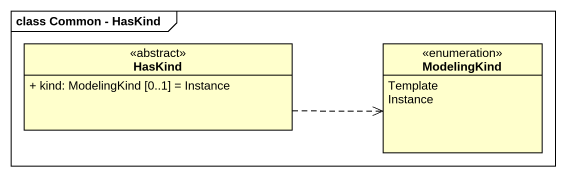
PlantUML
@startuml
mainframe class Common - HasKind
hide circle
hide empty members
skinparam classAttributeIconSize 0
class HasKind <<abstract>> {
  + kind: ModelingKind [0..1] = Instance
}
enum ModelingKind {
  Template
  Instance
}
HasKind .right.> ModelingKind
@enduml
